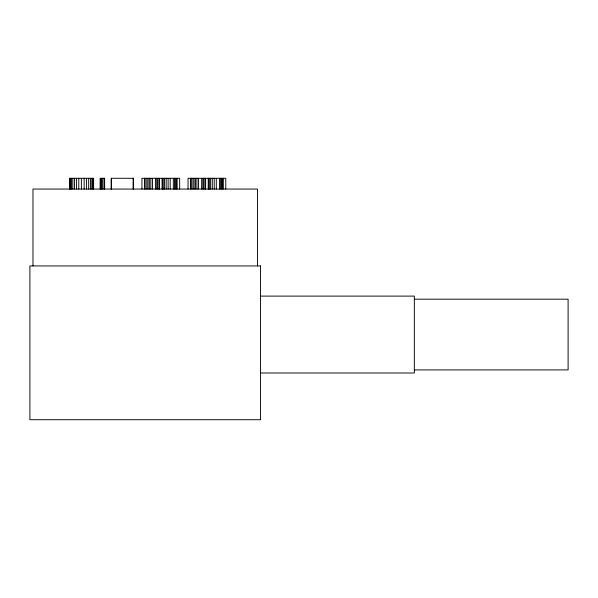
<?xml version="1.0" encoding="UTF-8"?>
<svg xmlns="http://www.w3.org/2000/svg" width="598" height="598" viewBox="0 0 598 598"><rect width="100%" height="100%" fill="white"/><g stroke="black" fill="none" stroke-linecap="round" stroke-linejoin="round"><path stroke-width="0.9" d="M260.556 296.107L414.332 296.107L414.332 372.995L260.556 372.995M414.332 299.187L568.1 299.187L568.1 369.915L414.332 369.915M257.484 265.938L257.484 189.05L32.972 189.05L32.972 265.938M225.767 189.05L225.767 178.286L188.041 178.286L188.041 189.05M223.136 178.286L223.136 189.05M222.74 178.286L222.74 189.05M221.544 178.286L221.544 189.05M220.617 178.286L220.617 189.05M219.436 178.286L219.436 189.05M216.304 178.286L216.304 189.05M214.226 178.286L214.226 189.05M212.283 178.286L212.283 189.05M210.608 178.286L210.608 189.05M209.322 178.286L209.322 189.05M208.508 178.286L208.508 189.05M208.231 178.286L208.231 189.05M205.622 178.286L205.622 189.05M205.181 178.286L205.181 189.05M203.858 178.286L203.858 189.05M202.871 178.286L202.871 189.05M201.653 178.286L201.653 189.05M198.566 178.286L198.566 189.05M196.944 178.286L196.944 189.05M195.456 178.286L195.456 189.05M194.118 178.286L194.118 189.05M192.922 178.286L192.922 189.05M191.233 178.286L191.233 189.05M190.672 178.286L190.672 189.05M179.662 189.05L179.662 178.286L141.935 178.286L141.935 189.05M177.03 178.286L177.03 189.05M176.634 178.286L176.634 189.05M175.438 178.286L175.438 189.05M174.511 178.286L174.511 189.05M173.33 178.286L173.33 189.05M170.198 178.286L170.198 189.05M168.12 178.286L168.12 189.05M166.177 178.286L166.177 189.05M164.495 178.286L164.495 189.05M163.217 178.286L163.217 189.05M162.402 178.286L162.402 189.05M162.125 178.286L162.125 189.05M159.517 178.286L159.517 189.05M159.075 178.286L159.075 189.05M157.752 178.286L157.752 189.05M156.758 178.286L156.758 189.05M155.547 178.286L155.547 189.05M152.46 178.286L152.46 189.05M150.838 178.286L150.838 189.05M149.351 178.286L149.351 189.05M148.012 178.286L148.012 189.05M146.816 178.286L146.816 189.05M145.127 178.286L145.127 189.05M144.567 178.286L144.567 189.05M133.481 189.05L133.481 178.286L111.213 178.286L111.213 189.05M133.376 178.286L133.376 189.05M133.204 178.286L133.152 189.05M111.378 178.286L111.378 189.05M104.635 189.05L104.635 178.286L100.128 178.286L100.128 189.05M104.456 178.286L104.463 189.05M103.94 178.286L103.94 189.05M102.355 178.286L102.355 189.05M101.473 178.286L101.473 189.05M100.763 178.286L100.763 189.05M93.602 189.05L93.602 178.286L69.787 178.286L69.787 189.05M93.4 178.286L93.4 189.05M92.802 178.286L92.802 189.05M91.815 178.286L91.815 189.05M90.425 178.286L90.425 189.05M88.668 178.286L88.668 189.05M86.575 178.286L86.575 189.05M84.146 178.286L84.146 189.05M81.38 178.286L81.38 189.05M78.772 178.286L78.772 189.05M76.484 178.286L76.484 189.05M74.496 178.286L74.496 189.05M72.821 178.286L72.821 189.05M71.498 178.286L71.498 189.05M70.549 178.286L70.549 189.05M69.973 178.286L69.988 189.05M260.556 265.938L29.9 265.938L29.9 419.714L260.556 419.714L260.556 265.938"/></g></svg>
